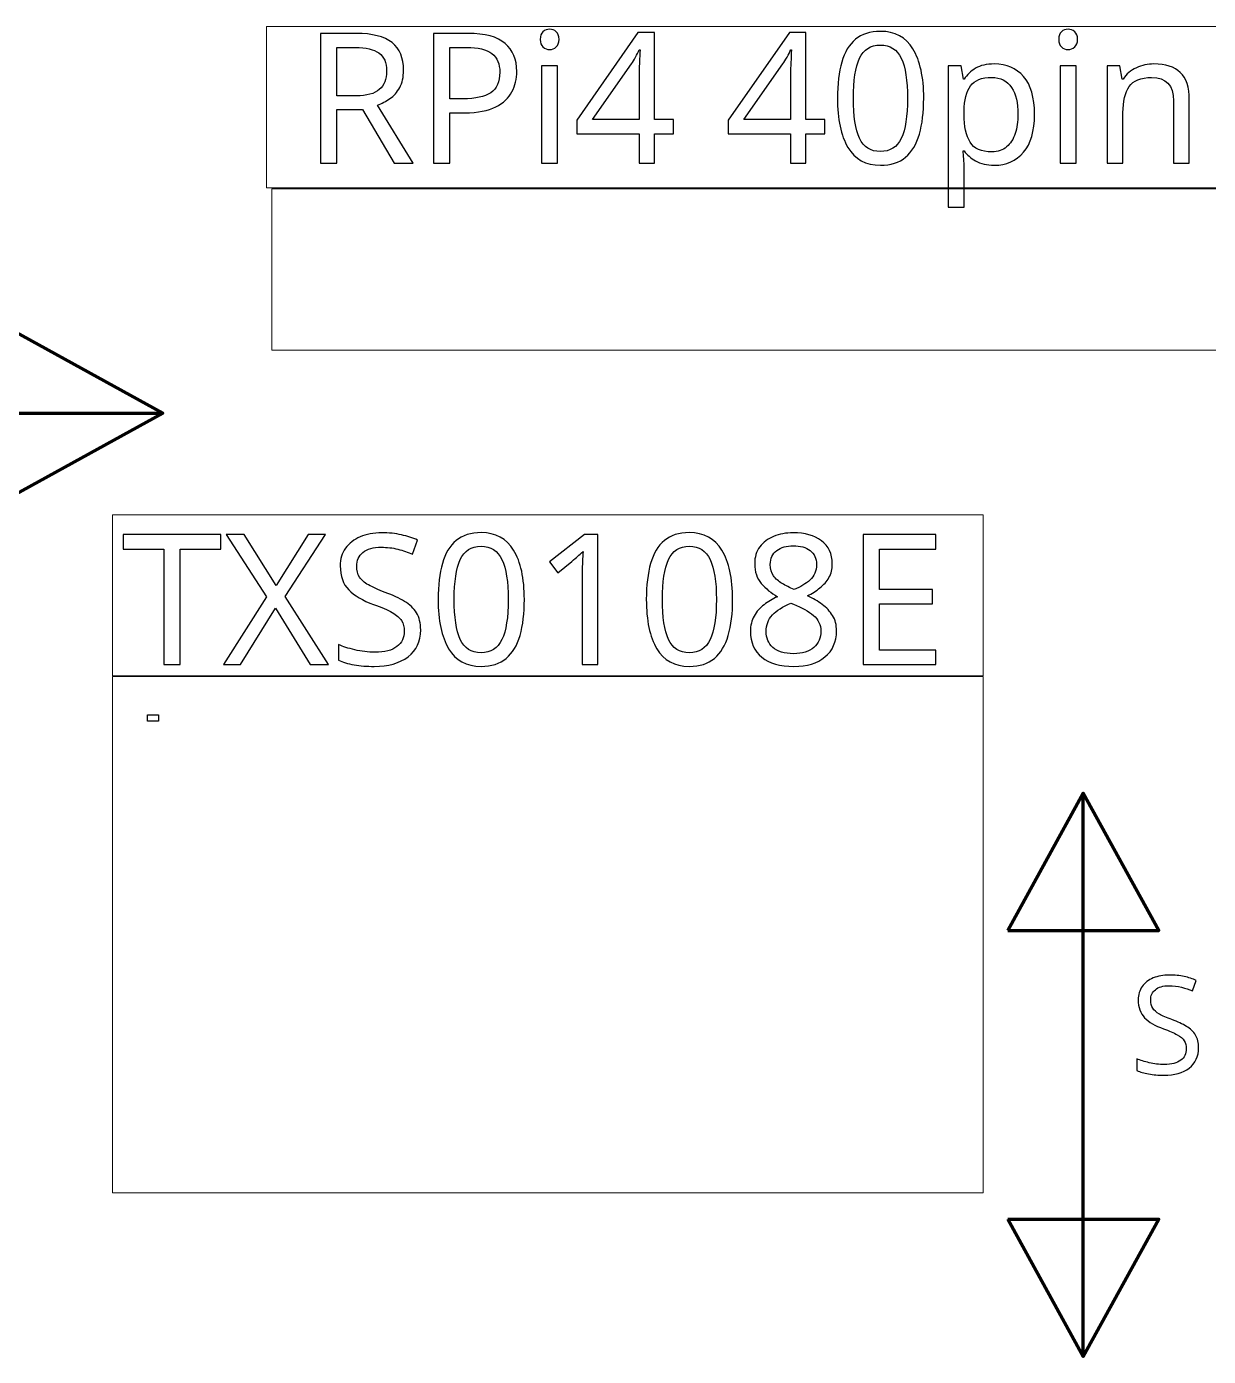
# Model space of a CAD drawing. Header units: inches. Extents: x -6.7 to 20.3, y -5.6 to 12.6.
# Drawn here: x -3.68 to -2.237, y 1.994 to 3.617 of the extents above; entities that cross this region are included whole.
import ezdxf
from ezdxf.lldxf.tags import DXFTag

# ---------------------------------------------------------------- set-up
doc = ezdxf.new("R2010")
doc.units = ezdxf.units.IN
doc.header["$MEASUREMENT"] = 0
doc.header["$XCLIPFRAME"] = 2
doc.layers.add('Layer 1', color=7, linetype='Continuous')
tags = doc.linetypes.add('New Line5', pattern=[1.5, 1, -0.5]).pattern_tags.tags
tags[6:7] = [DXFTag(74, 4), DXFTag(75, 0), DXFTag(340, '0'), DXFTag(46, 1.0), DXFTag(50, 0.0), DXFTag(44, 0.0), DXFTag(45, 0.0)]
tags[4:5] = [DXFTag(74, 4), DXFTag(75, 0), DXFTag(340, '0'), DXFTag(46, 1.0), DXFTag(50, 0.0), DXFTag(44, 0.0), DXFTag(45, 0.0)]
tags = doc.linetypes.add('New Line6', pattern=[1.5, 1, -0.5]).pattern_tags.tags
tags[6:7] = [DXFTag(74, 4), DXFTag(75, 0), DXFTag(340, '0'), DXFTag(46, 1.0), DXFTag(50, 0.0), DXFTag(44, 0.0), DXFTag(45, 0.0)]
tags[4:5] = [DXFTag(74, 4), DXFTag(75, 0), DXFTag(340, '0'), DXFTag(46, 1.0), DXFTag(50, 0.0), DXFTag(44, 0.0), DXFTag(45, 0.0)]
picture_1 = doc.add_image_def('image5.jpg', size_in_pixel=(344, 207))

msp = doc.modelspace()

# ---------------------------------------------------------------- linework, layer by layer
at = {"layer": 'Layer 1', "color": 114, "linetype": 'New Line6', "lineweight": 18}
msp.add_lwpolyline([(-3.3876, 3.4201), (-1.4126, 3.4201), (-1.4126, 3.617), (-3.3876, 3.617), (-3.3876, 3.4201)], close=True, dxfattribs=at)
at = {"layer": 'Layer 1', "color": 250, "lineweight": 18}
for points in [[(-3.3811, 3.222), (-1.4126, 3.222), (-1.4126, 3.4188), (-3.3811, 3.4188), (-3.3811, 3.222)], [(-3.5754, 2.1936), (-2.5124, 2.1936), (-2.5124, 2.8236), (-3.5754, 2.8236), (-3.5754, 2.1936)]]:
    msp.add_lwpolyline(points, close=True, dxfattribs=at)
at = {"layer": 'Layer 1', "color": 114, "linetype": 'New Line5', "lineweight": 18}
msp.add_lwpolyline([(-3.5754, 2.8244), (-2.5124, 2.8244), (-2.5124, 3.0212), (-3.5754, 3.0212), (-3.5754, 2.8244)], close=True, dxfattribs=at)
at = {"layer": 'Layer 1', "color": 250}
for points, knots in [([(-3.2779, 3.6087), (-3.2582, 3.6087), (-3.2436, 3.605), (-3.2342, 3.5975), (-3.2248, 3.59), (-3.2201, 3.5787), (-3.2201, 3.5636), (-3.2201, 3.5552), (-3.2217, 3.5481), (-3.2248, 3.5425), (-3.2279, 3.5369), (-3.2319, 3.5324), (-3.2367, 3.5291), (-3.2415, 3.5257), (-3.2466, 3.5231), (-3.2519, 3.5212), (-3.2519, 3.5212), (-3.2083, 3.4501), (-3.2083, 3.4501), (-3.2083, 3.4501), (-3.2317, 3.4501), (-3.2317, 3.4501), (-3.2317, 3.4501), (-3.2701, 3.5156), (-3.2701, 3.5156), (-3.2701, 3.5156), (-3.3017, 3.5156), (-3.3017, 3.5156), (-3.3017, 3.5156), (-3.3017, 3.4501), (-3.3017, 3.4501), (-3.3017, 3.4501), (-3.3217, 3.4501), (-3.3217, 3.4501), (-3.3217, 3.4501), (-3.3217, 3.6087), (-3.3217, 3.6087), (-3.3217, 3.6087), (-3.2779, 3.6087), (-3.2779, 3.6087)], [0, 0, 0, 0, 0.076923, 0.076923, 0.076923, 0.153846, 0.153846, 0.153846, 0.230769, 0.230769, 0.230769, 0.307692, 0.307692, 0.307692, 0.384615, 0.384615, 0.384615, 0.461538, 0.461538, 0.461538, 0.538462, 0.538462, 0.538462, 0.615385, 0.615385, 0.615385, 0.692308, 0.692308, 0.692308, 0.769231, 0.769231, 0.769231, 0.846154, 0.846154, 0.846154, 0.923077, 0.923077, 0.923077, 1, 1, 1, 1]), ([(-3.1414, 3.6087), (-3.1207, 3.6087), (-3.1056, 3.6046), (-3.0961, 3.5965), (-3.0866, 3.5884), (-3.0819, 3.5769), (-3.0819, 3.5621), (-3.0819, 3.5533), (-3.0839, 3.5451), (-3.0878, 3.5375), (-3.0917, 3.5299), (-3.0983, 3.5237), (-3.1076, 3.5189), (-3.1168, 3.5142), (-3.1294, 3.5118), (-3.1452, 3.5118), (-3.1452, 3.5118), (-3.1634, 3.5118), (-3.1634, 3.5118), (-3.1634, 3.5118), (-3.1634, 3.4501), (-3.1634, 3.4501), (-3.1634, 3.4501), (-3.1834, 3.4501), (-3.1834, 3.4501), (-3.1834, 3.4501), (-3.1834, 3.6087), (-3.1834, 3.6087), (-3.1834, 3.6087), (-3.1414, 3.6087), (-3.1414, 3.6087)], [0, 0, 0, 0, 0.1, 0.1, 0.1, 0.2, 0.2, 0.2, 0.3, 0.3, 0.3, 0.4, 0.4, 0.4, 0.5, 0.5, 0.5, 0.6, 0.6, 0.6, 0.7, 0.7, 0.7, 0.8, 0.8, 0.8, 0.9, 0.9, 0.9, 1, 1, 1, 1]), ([(-3.0417, 3.6138), (-3.0387, 3.6138), (-3.0361, 3.6128), (-3.0338, 3.6108), (-3.0315, 3.6088), (-3.0303, 3.6057), (-3.0303, 3.6014), (-3.0303, 3.5972), (-3.0315, 3.5941), (-3.0338, 3.5921), (-3.0361, 3.59), (-3.0387, 3.5889), (-3.0417, 3.5889), (-3.0449, 3.5889), (-3.0477, 3.59), (-3.0499, 3.5921), (-3.0521, 3.5941), (-3.0532, 3.5972), (-3.0532, 3.6014), (-3.0532, 3.6057), (-3.0521, 3.6088), (-3.0499, 3.6108), (-3.0477, 3.6128), (-3.0449, 3.6138), (-3.0417, 3.6138)], [0, 0, 0, 0, 0.125, 0.125, 0.125, 0.25, 0.25, 0.25, 0.375, 0.375, 0.375, 0.5, 0.5, 0.5, 0.625, 0.625, 0.625, 0.75, 0.75, 0.75, 0.875, 0.875, 0.875, 1, 1, 1, 1]), ([(-2.8906, 3.4861), (-2.8906, 3.4861), (-2.9137, 3.4861), (-2.9137, 3.4861), (-2.9137, 3.4861), (-2.9137, 3.4501), (-2.9137, 3.4501), (-2.9137, 3.4501), (-2.9326, 3.4501), (-2.9326, 3.4501), (-2.9326, 3.4501), (-2.9326, 3.4861), (-2.9326, 3.4861), (-2.9326, 3.4861), (-3.0086, 3.4861), (-3.0086, 3.4861), (-3.0086, 3.4861), (-3.0086, 3.5027), (-3.0086, 3.5027), (-3.0086, 3.5027), (-2.9339, 3.6096), (-2.9339, 3.6096), (-2.9339, 3.6096), (-2.9137, 3.6096), (-2.9137, 3.6096), (-2.9137, 3.6096), (-2.9137, 3.5036), (-2.9137, 3.5036), (-2.9137, 3.5036), (-2.8906, 3.5036), (-2.8906, 3.5036), (-2.8906, 3.5036), (-2.8906, 3.4861), (-2.8906, 3.4861)], [0, 0, 0, 0, 0.090909, 0.090909, 0.090909, 0.181818, 0.181818, 0.181818, 0.272727, 0.272727, 0.272727, 0.363636, 0.363636, 0.363636, 0.454545, 0.454545, 0.454545, 0.545455, 0.545455, 0.545455, 0.636364, 0.636364, 0.636364, 0.727273, 0.727273, 0.727273, 0.818182, 0.818182, 0.818182, 0.909091, 0.909091, 0.909091, 1, 1, 1, 1]), ([(-2.7057, 3.4861), (-2.7057, 3.4861), (-2.7288, 3.4861), (-2.7288, 3.4861), (-2.7288, 3.4861), (-2.7288, 3.4501), (-2.7288, 3.4501), (-2.7288, 3.4501), (-2.7477, 3.4501), (-2.7477, 3.4501), (-2.7477, 3.4501), (-2.7477, 3.4861), (-2.7477, 3.4861), (-2.7477, 3.4861), (-2.8237, 3.4861), (-2.8237, 3.4861), (-2.8237, 3.4861), (-2.8237, 3.5027), (-2.8237, 3.5027), (-2.8237, 3.5027), (-2.749, 3.6096), (-2.749, 3.6096), (-2.749, 3.6096), (-2.7288, 3.6096), (-2.7288, 3.6096), (-2.7288, 3.6096), (-2.7288, 3.5036), (-2.7288, 3.5036), (-2.7288, 3.5036), (-2.7057, 3.5036), (-2.7057, 3.5036), (-2.7057, 3.5036), (-2.7057, 3.4861), (-2.7057, 3.4861)], [0, 0, 0, 0, 0.090909, 0.090909, 0.090909, 0.181818, 0.181818, 0.181818, 0.272727, 0.272727, 0.272727, 0.363636, 0.363636, 0.363636, 0.454545, 0.454545, 0.454545, 0.545455, 0.545455, 0.545455, 0.636364, 0.636364, 0.636364, 0.727273, 0.727273, 0.727273, 0.818182, 0.818182, 0.818182, 0.909091, 0.909091, 0.909091, 1, 1, 1, 1]), ([(-2.585, 3.5296), (-2.585, 3.5126), (-2.5868, 3.4979), (-2.5903, 3.4857), (-2.5939, 3.4735), (-2.5995, 3.4641), (-2.6072, 3.4576), (-2.6149, 3.4511), (-2.6251, 3.4478), (-2.6379, 3.4478), (-2.6558, 3.4478), (-2.669, 3.4551), (-2.6776, 3.4695), (-2.6861, 3.4839), (-2.6903, 3.504), (-2.6903, 3.5296), (-2.6903, 3.5468), (-2.6886, 3.5615), (-2.6851, 3.5736), (-2.6816, 3.5858), (-2.676, 3.5951), (-2.6683, 3.6015), (-2.6606, 3.6079), (-2.6505, 3.6112), (-2.6379, 3.6112), (-2.6201, 3.6112), (-2.6069, 3.604), (-2.5981, 3.5897), (-2.5894, 3.5754), (-2.585, 3.5554), (-2.585, 3.5296)], [0, 0, 0, 0, 0.1, 0.1, 0.1, 0.2, 0.2, 0.2, 0.3, 0.3, 0.3, 0.4, 0.4, 0.4, 0.5, 0.5, 0.5, 0.6, 0.6, 0.6, 0.7, 0.7, 0.7, 0.8, 0.8, 0.8, 0.9, 0.9, 0.9, 1, 1, 1, 1]), ([(-2.4086, 3.6138), (-2.4056, 3.6138), (-2.403, 3.6128), (-2.4007, 3.6108), (-2.3984, 3.6088), (-2.3972, 3.6057), (-2.3972, 3.6014), (-2.3972, 3.5972), (-2.3984, 3.5941), (-2.4007, 3.5921), (-2.403, 3.59), (-2.4056, 3.5889), (-2.4086, 3.5889), (-2.4118, 3.5889), (-2.4146, 3.59), (-2.4168, 3.5921), (-2.419, 3.5941), (-2.4201, 3.5972), (-2.4201, 3.6014), (-2.4201, 3.6057), (-2.419, 3.6088), (-2.4168, 3.6108), (-2.4146, 3.6128), (-2.4118, 3.6138), (-2.4086, 3.6138)], [0, 0, 0, 0, 0.125, 0.125, 0.125, 0.25, 0.25, 0.25, 0.375, 0.375, 0.375, 0.5, 0.5, 0.5, 0.625, 0.625, 0.625, 0.75, 0.75, 0.75, 0.875, 0.875, 0.875, 1, 1, 1, 1]), ([(-3.279, 3.5914), (-3.279, 3.5914), (-3.3017, 3.5914), (-3.3017, 3.5914), (-3.3017, 3.5914), (-3.3017, 3.5325), (-3.3017, 3.5325), (-3.3017, 3.5325), (-3.2779, 3.5325), (-3.2779, 3.5325), (-3.265, 3.5325), (-3.2556, 3.5351), (-3.2497, 3.5402), (-3.2437, 3.5453), (-3.2408, 3.5528), (-3.2408, 3.5627), (-3.2408, 3.5731), (-3.2439, 3.5805), (-3.2501, 3.5848), (-3.2563, 3.5892), (-3.266, 3.5914), (-3.279, 3.5914)], [0, 0, 0, 0, 0.142857, 0.142857, 0.142857, 0.285714, 0.285714, 0.285714, 0.428571, 0.428571, 0.428571, 0.571429, 0.571429, 0.571429, 0.714286, 0.714286, 0.714286, 0.857143, 0.857143, 0.857143, 1, 1, 1, 1]), ([(-3.1432, 3.5916), (-3.1432, 3.5916), (-3.1634, 3.5916), (-3.1634, 3.5916), (-3.1634, 3.5916), (-3.1634, 3.5289), (-3.1634, 3.5289), (-3.1634, 3.5289), (-3.1474, 3.5289), (-3.1474, 3.5289), (-3.1323, 3.5289), (-3.1211, 3.5314), (-3.1137, 3.5363), (-3.1063, 3.5412), (-3.1026, 3.5495), (-3.1026, 3.5612), (-3.1026, 3.5714), (-3.1058, 3.579), (-3.1123, 3.5841), (-3.1189, 3.5891), (-3.1291, 3.5916), (-3.1432, 3.5916)], [0, 0, 0, 0, 0.142857, 0.142857, 0.142857, 0.285714, 0.285714, 0.285714, 0.428571, 0.428571, 0.428571, 0.571429, 0.571429, 0.571429, 0.714286, 0.714286, 0.714286, 0.857143, 0.857143, 0.857143, 1, 1, 1, 1]), ([(-2.9326, 3.5536), (-2.9326, 3.5613), (-2.9324, 3.5679), (-2.9321, 3.5733), (-2.9318, 3.5787), (-2.9316, 3.5838), (-2.9314, 3.5887), (-2.9314, 3.5887), (-2.9323, 3.5887), (-2.9323, 3.5887), (-2.9335, 3.5859), (-2.935, 3.5829), (-2.9368, 3.5796), (-2.9386, 3.5764), (-2.9403, 3.5736), (-2.9419, 3.5714), (-2.9419, 3.5714), (-2.9894, 3.5036), (-2.9894, 3.5036), (-2.9894, 3.5036), (-2.9326, 3.5036), (-2.9326, 3.5036), (-2.9326, 3.5036), (-2.9326, 3.5536), (-2.9326, 3.5536)], [0, 0, 0, 0, 0.125, 0.125, 0.125, 0.25, 0.25, 0.25, 0.375, 0.375, 0.375, 0.5, 0.5, 0.5, 0.625, 0.625, 0.625, 0.75, 0.75, 0.75, 0.875, 0.875, 0.875, 1, 1, 1, 1]), ([(-2.7477, 3.5536), (-2.7477, 3.5613), (-2.7475, 3.5679), (-2.7472, 3.5733), (-2.7469, 3.5787), (-2.7467, 3.5838), (-2.7466, 3.5887), (-2.7466, 3.5887), (-2.7474, 3.5887), (-2.7474, 3.5887), (-2.7486, 3.5859), (-2.7501, 3.5829), (-2.7519, 3.5796), (-2.7537, 3.5764), (-2.7554, 3.5736), (-2.757, 3.5714), (-2.757, 3.5714), (-2.8046, 3.5036), (-2.8046, 3.5036), (-2.8046, 3.5036), (-2.7477, 3.5036), (-2.7477, 3.5036), (-2.7477, 3.5036), (-2.7477, 3.5536), (-2.7477, 3.5536)], [0, 0, 0, 0, 0.125, 0.125, 0.125, 0.25, 0.25, 0.25, 0.375, 0.375, 0.375, 0.5, 0.5, 0.5, 0.625, 0.625, 0.625, 0.75, 0.75, 0.75, 0.875, 0.875, 0.875, 1, 1, 1, 1]), ([(-2.6708, 3.5296), (-2.6708, 3.5078), (-2.6683, 3.4915), (-2.6633, 3.4807), (-2.6584, 3.4699), (-2.6499, 3.4645), (-2.6379, 3.4645), (-2.626, 3.4645), (-2.6176, 3.4699), (-2.6124, 3.4806), (-2.6073, 3.4914), (-2.6048, 3.5077), (-2.6048, 3.5296), (-2.6048, 3.5512), (-2.6073, 3.5675), (-2.6124, 3.5783), (-2.6176, 3.5891), (-2.626, 3.5945), (-2.6379, 3.5945), (-2.6499, 3.5945), (-2.6584, 3.5891), (-2.6633, 3.5783), (-2.6683, 3.5675), (-2.6708, 3.5512), (-2.6708, 3.5296)], [0, 0, 0, 0, 0.125, 0.125, 0.125, 0.25, 0.25, 0.25, 0.375, 0.375, 0.375, 0.5, 0.5, 0.5, 0.625, 0.625, 0.625, 0.75, 0.75, 0.75, 0.875, 0.875, 0.875, 1, 1, 1, 1]), ([(-2.4986, 3.5714), (-2.4839, 3.5714), (-2.4721, 3.5663), (-2.4631, 3.5561), (-2.4542, 3.5458), (-2.4497, 3.5304), (-2.4497, 3.5098), (-2.4497, 3.4895), (-2.4542, 3.4741), (-2.4631, 3.4636), (-2.4721, 3.4531), (-2.484, 3.4478), (-2.4988, 3.4478), (-2.508, 3.4478), (-2.5156, 3.4496), (-2.5216, 3.4531), (-2.5276, 3.4565), (-2.5323, 3.4606), (-2.5357, 3.4652), (-2.5357, 3.4652), (-2.537, 3.4652), (-2.537, 3.4652), (-2.5367, 3.4626), (-2.5364, 3.4595), (-2.5361, 3.4556), (-2.5358, 3.4518), (-2.5357, 3.4484), (-2.5357, 3.4456), (-2.5357, 3.4456), (-2.5357, 3.3967), (-2.5357, 3.3967), (-2.5357, 3.3967), (-2.5552, 3.3967), (-2.5552, 3.3967), (-2.5552, 3.3967), (-2.5552, 3.5692), (-2.5552, 3.5692), (-2.5552, 3.5692), (-2.5392, 3.5692), (-2.5392, 3.5692), (-2.5392, 3.5692), (-2.5366, 3.5529), (-2.5366, 3.5529), (-2.5366, 3.5529), (-2.5357, 3.5529), (-2.5357, 3.5529), (-2.5321, 3.5581), (-2.5274, 3.5625), (-2.5217, 3.5661), (-2.5159, 3.5696), (-2.5082, 3.5714), (-2.4986, 3.5714)], [0, 0, 0, 0, 0.058824, 0.058824, 0.058824, 0.117647, 0.117647, 0.117647, 0.176471, 0.176471, 0.176471, 0.235294, 0.235294, 0.235294, 0.294118, 0.294118, 0.294118, 0.352941, 0.352941, 0.352941, 0.411765, 0.411765, 0.411765, 0.470588, 0.470588, 0.470588, 0.529412, 0.529412, 0.529412, 0.588235, 0.588235, 0.588235, 0.647059, 0.647059, 0.647059, 0.705882, 0.705882, 0.705882, 0.764706, 0.764706, 0.764706, 0.823529, 0.823529, 0.823529, 0.882353, 0.882353, 0.882353, 0.941176, 0.941176, 0.941176, 1, 1, 1, 1]), ([(-2.3039, 3.5714), (-2.2897, 3.5714), (-2.2789, 3.5679), (-2.2717, 3.5611), (-2.2644, 3.5542), (-2.2608, 3.543), (-2.2608, 3.5276), (-2.2608, 3.5276), (-2.2608, 3.4501), (-2.2608, 3.4501), (-2.2608, 3.4501), (-2.2801, 3.4501), (-2.2801, 3.4501), (-2.2801, 3.4501), (-2.2801, 3.5263), (-2.2801, 3.5263), (-2.2801, 3.5454), (-2.289, 3.5549), (-2.3068, 3.5549), (-2.32, 3.5549), (-2.3291, 3.5512), (-2.3341, 3.5438), (-2.3391, 3.5364), (-2.3417, 3.5258), (-2.3417, 3.5118), (-2.3417, 3.5118), (-2.3417, 3.4501), (-2.3417, 3.4501), (-2.3417, 3.4501), (-2.3612, 3.4501), (-2.3612, 3.4501), (-2.3612, 3.4501), (-2.3612, 3.5692), (-2.3612, 3.5692), (-2.3612, 3.5692), (-2.3454, 3.5692), (-2.3454, 3.5692), (-2.3454, 3.5692), (-2.3426, 3.5529), (-2.3426, 3.5529), (-2.3426, 3.5529), (-2.3414, 3.5529), (-2.3414, 3.5529), (-2.3376, 3.5592), (-2.3323, 3.5638), (-2.3254, 3.5668), (-2.3186, 3.5699), (-2.3114, 3.5714), (-2.3039, 3.5714)], [0, 0, 0, 0, 0.0625, 0.0625, 0.0625, 0.125, 0.125, 0.125, 0.1875, 0.1875, 0.1875, 0.25, 0.25, 0.25, 0.3125, 0.3125, 0.3125, 0.375, 0.375, 0.375, 0.4375, 0.4375, 0.4375, 0.5, 0.5, 0.5, 0.5625, 0.5625, 0.5625, 0.625, 0.625, 0.625, 0.6875, 0.6875, 0.6875, 0.75, 0.75, 0.75, 0.8125, 0.8125, 0.8125, 0.875, 0.875, 0.875, 0.9375, 0.9375, 0.9375, 1, 1, 1, 1]), ([(-3.0321, 3.5692), (-3.0321, 3.5692), (-3.0321, 3.4501), (-3.0321, 3.4501), (-3.0321, 3.4501), (-3.0517, 3.4501), (-3.0517, 3.4501), (-3.0517, 3.4501), (-3.0517, 3.5692), (-3.0517, 3.5692), (-3.0517, 3.5692), (-3.0321, 3.5692), (-3.0321, 3.5692)], [0, 0, 0, 0, 0.25, 0.25, 0.25, 0.5, 0.5, 0.5, 0.75, 0.75, 0.75, 1, 1, 1, 1]), ([(-2.5021, 3.5549), (-2.5143, 3.5549), (-2.5228, 3.5515), (-2.5278, 3.5447), (-2.5327, 3.5379), (-2.5354, 3.5275), (-2.5357, 3.5136), (-2.5357, 3.5136), (-2.5357, 3.5098), (-2.5357, 3.5098), (-2.5357, 3.4952), (-2.5333, 3.4839), (-2.5284, 3.4759), (-2.5236, 3.468), (-2.5147, 3.4641), (-2.5017, 3.4641), (-2.4944, 3.4641), (-2.4884, 3.4661), (-2.4838, 3.4701), (-2.4791, 3.4741), (-2.4756, 3.4795), (-2.4733, 3.4864), (-2.471, 3.4933), (-2.4699, 3.5012), (-2.4699, 3.5101), (-2.4699, 3.5237), (-2.4725, 3.5346), (-2.4778, 3.5427), (-2.483, 3.5509), (-2.4912, 3.5549), (-2.5021, 3.5549)], [0, 0, 0, 0, 0.1, 0.1, 0.1, 0.2, 0.2, 0.2, 0.3, 0.3, 0.3, 0.4, 0.4, 0.4, 0.5, 0.5, 0.5, 0.6, 0.6, 0.6, 0.7, 0.7, 0.7, 0.8, 0.8, 0.8, 0.9, 0.9, 0.9, 1, 1, 1, 1]), ([(-2.399, 3.5692), (-2.399, 3.5692), (-2.399, 3.4501), (-2.399, 3.4501), (-2.399, 3.4501), (-2.4186, 3.4501), (-2.4186, 3.4501), (-2.4186, 3.4501), (-2.4186, 3.5692), (-2.4186, 3.5692), (-2.4186, 3.5692), (-2.399, 3.5692), (-2.399, 3.5692)], [0, 0, 0, 0, 0.25, 0.25, 0.25, 0.5, 0.5, 0.5, 0.75, 0.75, 0.75, 1, 1, 1, 1]), ([(-3.4928, 2.8382), (-3.4928, 2.8382), (-3.5128, 2.8382), (-3.5128, 2.8382), (-3.5128, 2.8382), (-3.5128, 2.9793), (-3.5128, 2.9793), (-3.5128, 2.9793), (-3.5623, 2.9793), (-3.5623, 2.9793), (-3.5623, 2.9793), (-3.5623, 2.9969), (-3.5623, 2.9969), (-3.5623, 2.9969), (-3.4434, 2.9969), (-3.4434, 2.9969), (-3.4434, 2.9969), (-3.4434, 2.9793), (-3.4434, 2.9793), (-3.4434, 2.9793), (-3.4928, 2.9793), (-3.4928, 2.9793), (-3.4928, 2.9793), (-3.4928, 2.8382), (-3.4928, 2.8382)], [0, 0, 0, 0, 0.125, 0.125, 0.125, 0.25, 0.25, 0.25, 0.375, 0.375, 0.375, 0.5, 0.5, 0.5, 0.625, 0.625, 0.625, 0.75, 0.75, 0.75, 0.875, 0.875, 0.875, 1, 1, 1, 1]), ([(-3.3117, 2.8382), (-3.3117, 2.8382), (-3.3343, 2.8382), (-3.3343, 2.8382), (-3.3343, 2.8382), (-3.3763, 2.9071), (-3.3763, 2.9071), (-3.3763, 2.9071), (-3.419, 2.8382), (-3.419, 2.8382), (-3.419, 2.8382), (-3.4401, 2.8382), (-3.4401, 2.8382), (-3.4401, 2.8382), (-3.3874, 2.9209), (-3.3874, 2.9209), (-3.3874, 2.9209), (-3.4368, 2.9969), (-3.4368, 2.9969), (-3.4368, 2.9969), (-3.4146, 2.9969), (-3.4146, 2.9969), (-3.4146, 2.9969), (-3.3757, 2.9346), (-3.3757, 2.9346), (-3.3757, 2.9346), (-3.3366, 2.9969), (-3.3366, 2.9969), (-3.3366, 2.9969), (-3.3154, 2.9969), (-3.3154, 2.9969), (-3.3154, 2.9969), (-3.3646, 2.9213), (-3.3646, 2.9213), (-3.3646, 2.9213), (-3.3117, 2.8382), (-3.3117, 2.8382)], [0, 0, 0, 0, 0.083333, 0.083333, 0.083333, 0.166667, 0.166667, 0.166667, 0.25, 0.25, 0.25, 0.333333, 0.333333, 0.333333, 0.416667, 0.416667, 0.416667, 0.5, 0.5, 0.5, 0.583333, 0.583333, 0.583333, 0.666667, 0.666667, 0.666667, 0.75, 0.75, 0.75, 0.833333, 0.833333, 0.833333, 0.916667, 0.916667, 0.916667, 1, 1, 1, 1]), ([(-3.1992, 2.8806), (-3.1992, 2.8666), (-3.2043, 2.8556), (-3.2146, 2.8478), (-3.2248, 2.8399), (-3.2386, 2.836), (-3.2559, 2.836), (-3.2648, 2.836), (-3.273, 2.8366), (-3.2806, 2.838), (-3.2881, 2.8393), (-3.2944, 2.8412), (-3.2994, 2.8435), (-3.2994, 2.8435), (-3.2994, 2.8626), (-3.2994, 2.8626), (-3.2941, 2.8603), (-3.2875, 2.8581), (-3.2796, 2.8562), (-3.2716, 2.8543), (-3.2634, 2.8533), (-3.255, 2.8533), (-3.2431, 2.8533), (-3.2342, 2.8556), (-3.2282, 2.8602), (-3.2222, 2.8648), (-3.2192, 2.871), (-3.2192, 2.8789), (-3.2192, 2.884), (-3.2203, 2.8884), (-3.2226, 2.892), (-3.2248, 2.8955), (-3.2286, 2.8988), (-3.234, 2.9019), (-3.2394, 2.9049), (-3.2469, 2.9081), (-3.2566, 2.9115), (-3.27, 2.9164), (-3.2802, 2.9224), (-3.2871, 2.9295), (-3.294, 2.9366), (-3.2974, 2.9463), (-3.2974, 2.9586), (-3.2974, 2.9671), (-3.2953, 2.9743), (-3.291, 2.9803), (-3.2867, 2.9863), (-3.2807, 2.9909), (-3.2731, 2.9942), (-3.2655, 2.9975), (-3.2567, 2.9991), (-3.2468, 2.9991), (-3.238, 2.9991), (-3.23, 2.9983), (-3.2228, 2.9966), (-3.2155, 2.995), (-3.2089, 2.9929), (-3.203, 2.9902), (-3.203, 2.9902), (-3.2092, 2.9731), (-3.2092, 2.9731), (-3.2147, 2.9755), (-3.2207, 2.9775), (-3.2271, 2.9791), (-3.2336, 2.9807), (-3.2403, 2.9815), (-3.2472, 2.9815), (-3.2571, 2.9815), (-3.2646, 2.9794), (-3.2697, 2.9752), (-3.2747, 2.971), (-3.2772, 2.9654), (-3.2772, 2.9584), (-3.2772, 2.9531), (-3.2761, 2.9486), (-3.2739, 2.9451), (-3.2717, 2.9415), (-3.268, 2.9383), (-3.263, 2.9355), (-3.258, 2.9327), (-3.2511, 2.9297), (-3.2426, 2.9264), (-3.2332, 2.923), (-3.2253, 2.9193), (-3.2189, 2.9154), (-3.2124, 2.9115), (-3.2076, 2.9068), (-3.2042, 2.9013), (-3.2009, 2.8958), (-3.1992, 2.8889), (-3.1992, 2.8806)], [0, 0, 0, 0, 0.033333, 0.033333, 0.033333, 0.066667, 0.066667, 0.066667, 0.1, 0.1, 0.1, 0.133333, 0.133333, 0.133333, 0.166667, 0.166667, 0.166667, 0.2, 0.2, 0.2, 0.233333, 0.233333, 0.233333, 0.266667, 0.266667, 0.266667, 0.3, 0.3, 0.3, 0.333333, 0.333333, 0.333333, 0.366667, 0.366667, 0.366667, 0.4, 0.4, 0.4, 0.433333, 0.433333, 0.433333, 0.466667, 0.466667, 0.466667, 0.5, 0.5, 0.5, 0.533333, 0.533333, 0.533333, 0.566667, 0.566667, 0.566667, 0.6, 0.6, 0.6, 0.633333, 0.633333, 0.633333, 0.666667, 0.666667, 0.666667, 0.7, 0.7, 0.7, 0.733333, 0.733333, 0.733333, 0.766667, 0.766667, 0.766667, 0.8, 0.8, 0.8, 0.833333, 0.833333, 0.833333, 0.866667, 0.866667, 0.866667, 0.9, 0.9, 0.9, 0.933333, 0.933333, 0.933333, 0.966667, 0.966667, 0.966667, 1, 1, 1, 1]), ([(-3.0726, 2.9178), (-3.0726, 2.9007), (-3.0743, 2.8861), (-3.0779, 2.8739), (-3.0814, 2.8616), (-3.0871, 2.8523), (-3.0948, 2.8458), (-3.1025, 2.8392), (-3.1127, 2.836), (-3.1254, 2.836), (-3.1434, 2.836), (-3.1566, 2.8432), (-3.1651, 2.8576), (-3.1736, 2.8721), (-3.1779, 2.8921), (-3.1779, 2.9178), (-3.1779, 2.9349), (-3.1761, 2.9496), (-3.1727, 2.9618), (-3.1692, 2.9739), (-3.1636, 2.9832), (-3.1559, 2.9896), (-3.1482, 2.9961), (-3.138, 2.9993), (-3.1254, 2.9993), (-3.1077, 2.9993), (-3.0944, 2.9922), (-3.0857, 2.9779), (-3.0769, 2.9636), (-3.0726, 2.9435), (-3.0726, 2.9178)], [0, 0, 0, 0, 0.1, 0.1, 0.1, 0.2, 0.2, 0.2, 0.3, 0.3, 0.3, 0.4, 0.4, 0.4, 0.5, 0.5, 0.5, 0.6, 0.6, 0.6, 0.7, 0.7, 0.7, 0.8, 0.8, 0.8, 0.9, 0.9, 0.9, 1, 1, 1, 1]), ([(-2.9828, 2.8382), (-2.9828, 2.8382), (-3.0019, 2.8382), (-3.0019, 2.8382), (-3.0019, 2.8382), (-3.0019, 2.9491), (-3.0019, 2.9491), (-3.0019, 2.9555), (-3.0018, 2.9606), (-3.0017, 2.9644), (-3.0015, 2.9683), (-3.0013, 2.9723), (-3.001, 2.9764), (-3.0034, 2.974), (-3.0055, 2.972), (-3.0074, 2.9704), (-3.0094, 2.9688), (-3.0118, 2.9667), (-3.0148, 2.9642), (-3.0148, 2.9642), (-3.0317, 2.9504), (-3.0317, 2.9504), (-3.0317, 2.9504), (-3.0419, 2.9635), (-3.0419, 2.9635), (-3.0419, 2.9635), (-2.999, 2.9969), (-2.999, 2.9969), (-2.999, 2.9969), (-2.9828, 2.9969), (-2.9828, 2.9969), (-2.9828, 2.9969), (-2.9828, 2.8382), (-2.9828, 2.8382)], [0, 0, 0, 0, 0.090909, 0.090909, 0.090909, 0.181818, 0.181818, 0.181818, 0.272727, 0.272727, 0.272727, 0.363636, 0.363636, 0.363636, 0.454545, 0.454545, 0.454545, 0.545455, 0.545455, 0.545455, 0.636364, 0.636364, 0.636364, 0.727273, 0.727273, 0.727273, 0.818182, 0.818182, 0.818182, 0.909091, 0.909091, 0.909091, 1, 1, 1, 1]), ([(-2.8183, 2.9178), (-2.8183, 2.9007), (-2.8201, 2.8861), (-2.8237, 2.8739), (-2.8272, 2.8616), (-2.8329, 2.8523), (-2.8406, 2.8458), (-2.8483, 2.8392), (-2.8585, 2.836), (-2.8712, 2.836), (-2.8892, 2.836), (-2.9024, 2.8432), (-2.9109, 2.8576), (-2.9194, 2.8721), (-2.9237, 2.8921), (-2.9237, 2.9178), (-2.9237, 2.9349), (-2.9219, 2.9496), (-2.9184, 2.9618), (-2.915, 2.9739), (-2.9094, 2.9832), (-2.9017, 2.9896), (-2.894, 2.9961), (-2.8838, 2.9993), (-2.8712, 2.9993), (-2.8534, 2.9993), (-2.8402, 2.9922), (-2.8314, 2.9779), (-2.8227, 2.9636), (-2.8183, 2.9435), (-2.8183, 2.9178)], [0, 0, 0, 0, 0.1, 0.1, 0.1, 0.2, 0.2, 0.2, 0.3, 0.3, 0.3, 0.4, 0.4, 0.4, 0.5, 0.5, 0.5, 0.6, 0.6, 0.6, 0.7, 0.7, 0.7, 0.8, 0.8, 0.8, 0.9, 0.9, 0.9, 1, 1, 1, 1]), ([(-2.7441, 2.9991), (-2.7302, 2.9991), (-2.7188, 2.9958), (-2.7099, 2.9893), (-2.701, 2.9828), (-2.6966, 2.9734), (-2.6966, 2.9611), (-2.6966, 2.9547), (-2.6979, 2.9492), (-2.7007, 2.9444), (-2.7034, 2.9397), (-2.7071, 2.9355), (-2.7117, 2.9319), (-2.7163, 2.9282), (-2.7213, 2.925), (-2.7268, 2.9222), (-2.7203, 2.9191), (-2.7143, 2.9156), (-2.709, 2.9116), (-2.7037, 2.9077), (-2.6994, 2.9032), (-2.6962, 2.898), (-2.693, 2.8928), (-2.6914, 2.8866), (-2.6914, 2.8793), (-2.6914, 2.866), (-2.6962, 2.8554), (-2.7056, 2.8476), (-2.715, 2.8399), (-2.7276, 2.836), (-2.7434, 2.836), (-2.7605, 2.836), (-2.7736, 2.8397), (-2.7828, 2.8472), (-2.792, 2.8547), (-2.7966, 2.8652), (-2.7966, 2.8786), (-2.7966, 2.8859), (-2.795, 2.8922), (-2.792, 2.8975), (-2.789, 2.9029), (-2.7849, 2.9075), (-2.7799, 2.9113), (-2.7749, 2.9152), (-2.7694, 2.9184), (-2.7637, 2.9211), (-2.7714, 2.9255), (-2.7779, 2.9309), (-2.7833, 2.9372), (-2.7887, 2.9435), (-2.7914, 2.9515), (-2.7914, 2.9613), (-2.7914, 2.9695), (-2.7894, 2.9763), (-2.7852, 2.9819), (-2.7811, 2.9874), (-2.7754, 2.9917), (-2.7683, 2.9946), (-2.7612, 2.9976), (-2.7532, 2.9991), (-2.7441, 2.9991)], [0, 0, 0, 0, 0.05, 0.05, 0.05, 0.1, 0.1, 0.1, 0.15, 0.15, 0.15, 0.2, 0.2, 0.2, 0.25, 0.25, 0.25, 0.3, 0.3, 0.3, 0.35, 0.35, 0.35, 0.4, 0.4, 0.4, 0.45, 0.45, 0.45, 0.5, 0.5, 0.5, 0.55, 0.55, 0.55, 0.6, 0.6, 0.6, 0.65, 0.65, 0.65, 0.7, 0.7, 0.7, 0.75, 0.75, 0.75, 0.8, 0.8, 0.8, 0.85, 0.85, 0.85, 0.9, 0.9, 0.9, 0.95, 0.95, 0.95, 1, 1, 1, 1]), ([(-2.5701, 2.8382), (-2.5701, 2.8382), (-2.6588, 2.8382), (-2.6588, 2.8382), (-2.6588, 2.8382), (-2.6588, 2.9969), (-2.6588, 2.9969), (-2.6588, 2.9969), (-2.5701, 2.9969), (-2.5701, 2.9969), (-2.5701, 2.9969), (-2.5701, 2.9793), (-2.5701, 2.9793), (-2.5701, 2.9793), (-2.6388, 2.9793), (-2.6388, 2.9793), (-2.6388, 2.9793), (-2.6388, 2.9298), (-2.6388, 2.9298), (-2.6388, 2.9298), (-2.5741, 2.9298), (-2.5741, 2.9298), (-2.5741, 2.9298), (-2.5741, 2.9124), (-2.5741, 2.9124), (-2.5741, 2.9124), (-2.6388, 2.9124), (-2.6388, 2.9124), (-2.6388, 2.9124), (-2.6388, 2.8558), (-2.6388, 2.8558), (-2.6388, 2.8558), (-2.5701, 2.8558), (-2.5701, 2.8558), (-2.5701, 2.8558), (-2.5701, 2.8382), (-2.5701, 2.8382)], [0, 0, 0, 0, 0.083333, 0.083333, 0.083333, 0.166667, 0.166667, 0.166667, 0.25, 0.25, 0.25, 0.333333, 0.333333, 0.333333, 0.416667, 0.416667, 0.416667, 0.5, 0.5, 0.5, 0.583333, 0.583333, 0.583333, 0.666667, 0.666667, 0.666667, 0.75, 0.75, 0.75, 0.833333, 0.833333, 0.833333, 0.916667, 0.916667, 0.916667, 1, 1, 1, 1]), ([(-3.1583, 2.9178), (-3.1583, 2.896), (-3.1559, 2.8797), (-3.1509, 2.8689), (-3.1459, 2.858), (-3.1374, 2.8526), (-3.1254, 2.8526), (-3.1136, 2.8526), (-3.1051, 2.858), (-3.1, 2.8688), (-3.0949, 2.8795), (-3.0923, 2.8958), (-3.0923, 2.9178), (-3.0923, 2.9394), (-3.0949, 2.9556), (-3.1, 2.9664), (-3.1051, 2.9772), (-3.1136, 2.9826), (-3.1254, 2.9826), (-3.1374, 2.9826), (-3.1459, 2.9772), (-3.1509, 2.9664), (-3.1559, 2.9556), (-3.1583, 2.9394), (-3.1583, 2.9178)], [0, 0, 0, 0, 0.125, 0.125, 0.125, 0.25, 0.25, 0.25, 0.375, 0.375, 0.375, 0.5, 0.5, 0.5, 0.625, 0.625, 0.625, 0.75, 0.75, 0.75, 0.875, 0.875, 0.875, 1, 1, 1, 1]), ([(-2.9041, 2.9178), (-2.9041, 2.896), (-2.9016, 2.8797), (-2.8967, 2.8689), (-2.8917, 2.858), (-2.8832, 2.8526), (-2.8712, 2.8526), (-2.8594, 2.8526), (-2.8509, 2.858), (-2.8458, 2.8688), (-2.8407, 2.8795), (-2.8381, 2.8958), (-2.8381, 2.9178), (-2.8381, 2.9394), (-2.8407, 2.9556), (-2.8458, 2.9664), (-2.8509, 2.9772), (-2.8594, 2.9826), (-2.8712, 2.9826), (-2.8832, 2.9826), (-2.8917, 2.9772), (-2.8967, 2.9664), (-2.9016, 2.9556), (-2.9041, 2.9394), (-2.9041, 2.9178)], [0, 0, 0, 0, 0.125, 0.125, 0.125, 0.25, 0.25, 0.25, 0.375, 0.375, 0.375, 0.5, 0.5, 0.5, 0.625, 0.625, 0.625, 0.75, 0.75, 0.75, 0.875, 0.875, 0.875, 1, 1, 1, 1]), ([(-2.7443, 2.9833), (-2.7525, 2.9833), (-2.7592, 2.9813), (-2.7644, 2.9774), (-2.7697, 2.9735), (-2.7723, 2.9678), (-2.7723, 2.9604), (-2.7723, 2.9549), (-2.771, 2.9503), (-2.7684, 2.9466), (-2.7659, 2.9429), (-2.7623, 2.9398), (-2.7579, 2.9372), (-2.7534, 2.9346), (-2.7486, 2.9321), (-2.7432, 2.9298), (-2.7355, 2.933), (-2.729, 2.9369), (-2.7238, 2.9415), (-2.7185, 2.9461), (-2.7159, 2.9524), (-2.7159, 2.9604), (-2.7159, 2.9678), (-2.7185, 2.9735), (-2.7237, 2.9774), (-2.7289, 2.9813), (-2.7357, 2.9833), (-2.7443, 2.9833)], [0, 0, 0, 0, 0.111111, 0.111111, 0.111111, 0.222222, 0.222222, 0.222222, 0.333333, 0.333333, 0.333333, 0.444444, 0.444444, 0.444444, 0.555556, 0.555556, 0.555556, 0.666667, 0.666667, 0.666667, 0.777778, 0.777778, 0.777778, 0.888889, 0.888889, 0.888889, 1, 1, 1, 1]), ([(-2.7774, 2.8784), (-2.7774, 2.8707), (-2.7747, 2.8643), (-2.7692, 2.8592), (-2.7637, 2.8541), (-2.7553, 2.8515), (-2.7439, 2.8515), (-2.7331, 2.8515), (-2.7248, 2.8541), (-2.7191, 2.8592), (-2.7134, 2.8643), (-2.7106, 2.8709), (-2.7106, 2.8791), (-2.7106, 2.8868), (-2.7136, 2.8932), (-2.7197, 2.8983), (-2.7257, 2.9034), (-2.7338, 2.9079), (-2.7439, 2.9118), (-2.7439, 2.9118), (-2.7474, 2.9131), (-2.7474, 2.9131), (-2.7572, 2.9089), (-2.7647, 2.9042), (-2.7698, 2.8988), (-2.7749, 2.8933), (-2.7774, 2.8866), (-2.7774, 2.8784)], [0, 0, 0, 0, 0.111111, 0.111111, 0.111111, 0.222222, 0.222222, 0.222222, 0.333333, 0.333333, 0.333333, 0.444444, 0.444444, 0.444444, 0.555556, 0.555556, 0.555556, 0.666667, 0.666667, 0.666667, 0.777778, 0.777778, 0.777778, 0.888889, 0.888889, 0.888889, 1, 1, 1, 1]), ([(-2.2494, 2.3705), (-2.2494, 2.3599), (-2.2532, 2.3517), (-2.2609, 2.3458), (-2.2686, 2.3399), (-2.2789, 2.337), (-2.2919, 2.337), (-2.2986, 2.337), (-2.3047, 2.3375), (-2.3104, 2.3385), (-2.3161, 2.3395), (-2.3208, 2.3409), (-2.3246, 2.3427), (-2.3246, 2.3427), (-2.3246, 2.357), (-2.3246, 2.357), (-2.3206, 2.3552), (-2.3156, 2.3536), (-2.3097, 2.3522), (-2.3037, 2.3507), (-2.2976, 2.35), (-2.2912, 2.35), (-2.2824, 2.35), (-2.2757, 2.3517), (-2.2712, 2.3552), (-2.2667, 2.3586), (-2.2644, 2.3633), (-2.2644, 2.3692), (-2.2644, 2.373), (-2.2652, 2.3763), (-2.2669, 2.379), (-2.2686, 2.3817), (-2.2714, 2.3841), (-2.2755, 2.3864), (-2.2795, 2.3887), (-2.2852, 2.3911), (-2.2924, 2.3937), (-2.3025, 2.3973), (-2.3102, 2.4018), (-2.3153, 2.4072), (-2.3205, 2.4125), (-2.3231, 2.4198), (-2.3231, 2.429), (-2.3231, 2.4353), (-2.3215, 2.4407), (-2.3182, 2.4452), (-2.315, 2.4497), (-2.3105, 2.4532), (-2.3048, 2.4557), (-2.2991, 2.4581), (-2.2925, 2.4593), (-2.2851, 2.4593), (-2.2785, 2.4593), (-2.2725, 2.4587), (-2.2671, 2.4575), (-2.2616, 2.4563), (-2.2567, 2.4547), (-2.2522, 2.4527), (-2.2522, 2.4527), (-2.2569, 2.4398), (-2.2569, 2.4398), (-2.261, 2.4416), (-2.2655, 2.4431), (-2.2703, 2.4443), (-2.2752, 2.4455), (-2.2802, 2.4462), (-2.2854, 2.4462), (-2.2929, 2.4462), (-2.2985, 2.4446), (-2.3022, 2.4414), (-2.306, 2.4382), (-2.3079, 2.434), (-2.3079, 2.4288), (-2.3079, 2.4248), (-2.3071, 2.4215), (-2.3054, 2.4188), (-2.3037, 2.4162), (-2.301, 2.4138), (-2.2972, 2.4117), (-2.2935, 2.4095), (-2.2884, 2.4073), (-2.2819, 2.4048), (-2.2749, 2.4023), (-2.269, 2.3995), (-2.2642, 2.3966), (-2.2593, 2.3936), (-2.2557, 2.3901), (-2.2532, 2.386), (-2.2507, 2.3819), (-2.2494, 2.3767), (-2.2494, 2.3705)], [0, 0, 0, 0, 0.033333, 0.033333, 0.033333, 0.066667, 0.066667, 0.066667, 0.1, 0.1, 0.1, 0.133333, 0.133333, 0.133333, 0.166667, 0.166667, 0.166667, 0.2, 0.2, 0.2, 0.233333, 0.233333, 0.233333, 0.266667, 0.266667, 0.266667, 0.3, 0.3, 0.3, 0.333333, 0.333333, 0.333333, 0.366667, 0.366667, 0.366667, 0.4, 0.4, 0.4, 0.433333, 0.433333, 0.433333, 0.466667, 0.466667, 0.466667, 0.5, 0.5, 0.5, 0.533333, 0.533333, 0.533333, 0.566667, 0.566667, 0.566667, 0.6, 0.6, 0.6, 0.633333, 0.633333, 0.633333, 0.666667, 0.666667, 0.666667, 0.7, 0.7, 0.7, 0.733333, 0.733333, 0.733333, 0.766667, 0.766667, 0.766667, 0.8, 0.8, 0.8, 0.833333, 0.833333, 0.833333, 0.866667, 0.866667, 0.866667, 0.9, 0.9, 0.9, 0.933333, 0.933333, 0.933333, 0.966667, 0.966667, 0.966667, 1, 1, 1, 1])]:
    msp.add_open_spline(points, degree=3, knots=knots, dxfattribs=at)
at = {"layer": 'Layer 1', "color": 177, "lineweight": 211}
msp.add_open_spline([(-4.0168, 3.4217), (-4.0168, 3.4217), (-3.5139, 3.145), (-3.5139, 3.145), (-3.5139, 3.145), (-4.0168, 2.8684), (-4.0168, 2.8684), (-4.0168, 2.8684), (-4.0168, 3.4217), (-4.0168, 3.4217)], degree=3, knots=[0, 0, 0, 0, 0.333333, 0.333333, 0.333333, 0.666667, 0.666667, 0.666667, 1, 1, 1, 1], dxfattribs=at)
msp.add_open_spline([(-4.2295, 3.145), (-4.2295, 3.145), (-3.5139, 3.145), (-3.5139, 3.145)], degree=3, dxfattribs=at)
at = {"layer": 'Layer 1', "color": 140, "lineweight": 70}
for points in [[(-2.4824, 2.5138), (-2.4824, 2.5138), (-2.3902, 2.6814), (-2.3902, 2.6814), (-2.3902, 2.6814), (-2.2979, 2.5138), (-2.2979, 2.5138), (-2.2979, 2.5138), (-2.4824, 2.5138), (-2.4824, 2.5138)], [(-2.4824, 2.1614), (-2.4824, 2.1614), (-2.3902, 1.9938), (-2.3902, 1.9938), (-2.3902, 1.9938), (-2.2979, 2.1614), (-2.2979, 2.1614), (-2.2979, 2.1614), (-2.4824, 2.1614), (-2.4824, 2.1614)]]:
    msp.add_open_spline(points, degree=3, knots=[0, 0, 0, 0, 0.333333, 0.333333, 0.333333, 0.666667, 0.666667, 0.666667, 1, 1, 1, 1], dxfattribs=at)
msp.add_open_spline([(-2.3902, 1.9938), (-2.3902, 1.9938), (-2.3902, 2.6814), (-2.3902, 2.6814)], degree=3, dxfattribs=at)

# ---------------------------------------------------------------- pictures from other files: only their frames are drawn
at = {"layer": 'Layer 1', "color": 250}
image = msp.add_image(picture_1, insert=(-3.5243, 2.2192), size_in_units=(0.9384, 0.5653), dxfattribs=at)
image.set_boundary_path([(-3.524, 2.22), (1.26, 5.1)])

doc.saveas('drawing.dxf')
